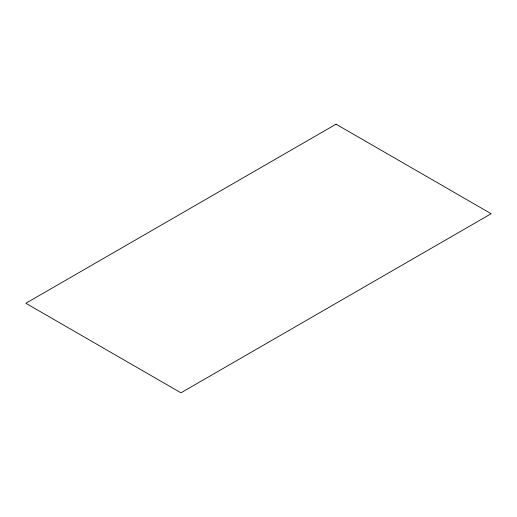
<?xml version="1.0" encoding="UTF-8"?>
<svg xmlns="http://www.w3.org/2000/svg" width="517" height="517" viewBox="0 0 517 517"><rect width="100%" height="100%" fill="white"/><g stroke="black" fill="none" stroke-linecap="round" stroke-linejoin="round"><path stroke-width="0.78" d="M336.05 124.183L25.85 303.272L180.95 392.817L491.15 213.728L336.05 124.183"/></g></svg>
